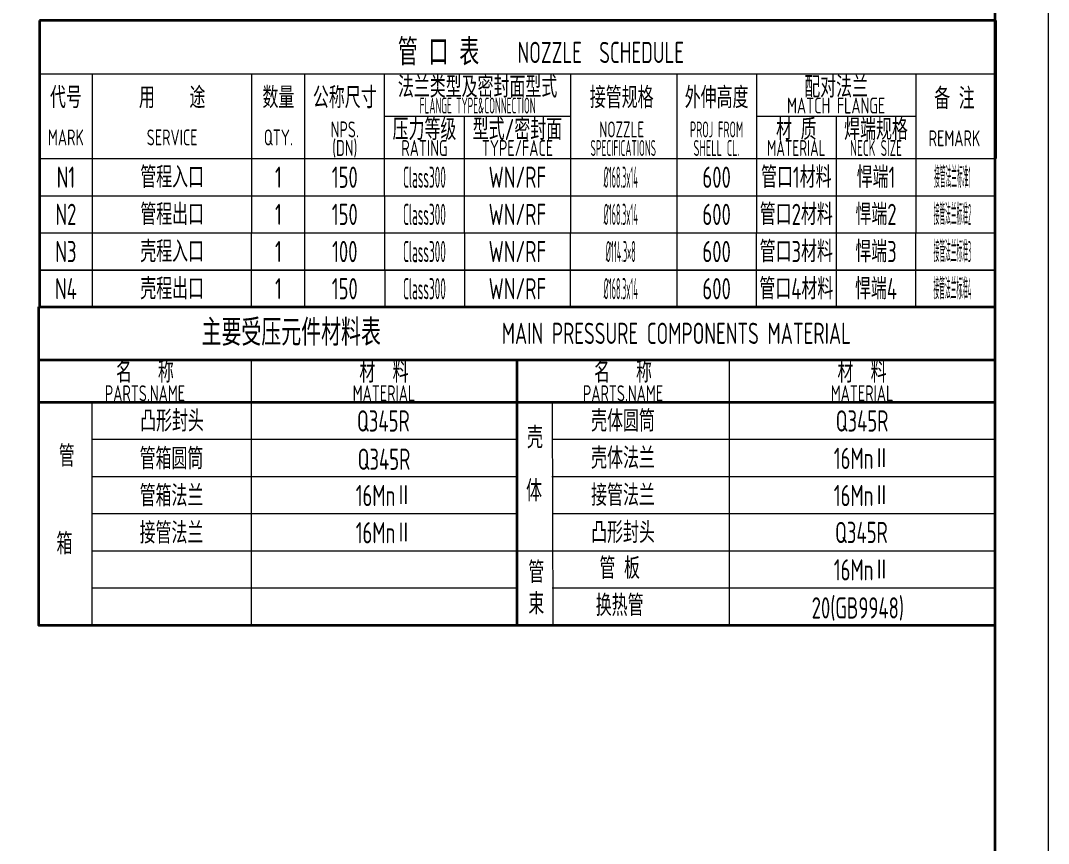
# Model space of a CAD drawing. Header units: millimetres. Extents: x 5765 to 6606, y -201 to 393.
# Drawn here: x 6412.5 to 6606, y -45.6 to 109.4 of the extents above; entities that cross this region are included whole.
import ezdxf
from ezdxf.enums import TextEntityAlignment as Align

# ---------------------------------------------------------------- set-up
doc = ezdxf.new("R2010")
doc.units = ezdxf.units.MM
for name, color, linetype, lineweight in [('1粗实线', 7, 'Continuous', 35), ('2细实线', 3, 'Continuous', 13), ('7文本', 2, 'Continuous', 13), ('9图表', 4, 'Continuous', 13)]:
    doc.layers.add(name, color=color, linetype=linetype, lineweight=lineweight)
doc.styles.add('lanpec', font='bpec_e.shx', dxfattribs={"width": 0.75, "bigfont": 'hztxt.shx'})

# ---------------------------------------------------------------- blocks, each defined once
blk = doc.blocks.new('A1')
at = {"layer": '1粗实线'}
blk.add_lwpolyline([(-816, 10), (-10, 10), (-10, 584), (-816, 584)], close=True, dxfattribs=at)
at = {"layer": '9图表'}
blk.add_lwpolyline([(-841, 0), (0, 0), (0, 594), (-841, 594)], close=True, dxfattribs=at)
blk = doc.blocks.new('管口表表头')
at = {"layer": '1粗实线'}
for p, q in [((-180, 0), (-180, -26)), ((0, 0), (-180, 0)), ((0, 0), (0, -26))]:
    blk.add_line(p, q, dxfattribs=at)
at = {"layer": '9图表'}
for p, q in [((-180, -10), (0, -10)), ((-180, -10), (0, -10)), ((-180, -26), (0, -26))]:
    blk.add_line(p, q, dxfattribs=at)
at = {"layer": '9图表', "color": 4}
for p, q in [((-170, -26), (-170, -10)), ((-140, -26), (-140, -10)), ((-130, -26), (-130, -10)), ((-115, -26), (-115, -10)), ((-80, -10), (-80, -26)), ((-60, -10), (-60, -26)), ((-45, -10), (-45, -26)), ((-15, -10), (-15, -26)), ((-115, -18), (-80, -18)), ((-100, -18), (-100, -26)), ((-45, -18), (-15, -18)), ((-30, -18), (-30, -26))]:
    blk.add_line(p, q, dxfattribs=at)
at = {"layer": '7文本', "color": 4, "style": 'lanpec', "width": 0.75}
for s, height, p in [('管 口 表', 5, (-112.51, -8.44)), ('NOZZLE  SCHEDULE', 4, (-89.97, -8))]:
    blk.add_text(s, height=height, dxfattribs=at).set_placement(p)
at = {"layer": '7文本', "color": 4, "style": 'lanpec'}
for s, height, width, p in [('法兰类型及密封面型式', 4, 0.75, (-97.5, -12.5)), ('配对法兰', 4, 0.75, (-30, -12.5)), ('代号', 4, 0.75, (-175, -14.5)), ('用    途', 4, 0.75, (-155, -14.5)), ('数量', 4, 0.75, (-135, -14.5)), ('公称尺寸', 4, 0.75, (-122.5, -14.5)), ('接管规格', 4, 0.75, (-70.37, -14.5)), ('外伸高度', 4, 0.75, (-52.5, -14.5)), ('备 注', 4, 0.75, (-7.73, -14.67)), ('FLANGE TYPE&CONNECTION', 3, 0.5, (-97.5, -16)), ('MATCH FLANGE', 3, 0.75, (-30, -16)), ('NPS.', 3, 0.75, (-122.5, -20.5)), ('压力等级', 4, 0.75, (-107.5, -20.5)), ('型式/密封面', 4, 0.75, (-90, -20.5)), ('NOZZLE', 3, 0.7, (-70.37, -20.5)), ('PROJ FROM', 3, 0.55, (-52.5, -20.5)), ('材 质', 4, 0.75, (-37.5, -20.5)), ('焊端规格', 4, 0.75, (-22.5, -20.5)), ('MARK', 3, 0.75, (-175, -22)), ('SERVICE', 3, 0.75, (-155, -22)), ('QTY.', 3, 0.75, (-135, -22)), ('REMARK', 3, 0.75, (-7.73, -22.17)), ('(DN)', 3, 0.75, (-122.5, -24)), ('RATING', 3, 0.75, (-107.5, -24)), ('TYPE/FACE', 3, 0.75, (-90, -24)), ('SPECIFICATIONS', 3, 0.5, (-70.07, -24)), ('SHELL CL.', 3, 0.55, (-52.5, -24)), ('MATERIAL', 3, 0.7, (-37.5, -24)), ('NECK SIZE', 3, 0.6, (-22.5, -24))]:
    blk.add_text(s, height=height, dxfattribs=dict(at, width=width)).set_placement(p, align=Align.MIDDLE_CENTER)

msp = doc.modelspace()

# ---------------------------------------------------------------- linework, layer by layer
at = {"layer": '1粗实线'}
for p, q in [((6416.062, 109.422), (6416.06, 55.34)), ((6415.94, 45.514), (6595.94, 45.514)), ((6505.94, 45.514), (6505.94, -4.486)), ((6595.94, 37.514), (6415.94, 37.514))]:
    msp.add_line(p, q, dxfattribs=at)
msp.add_lwpolyline([(6415.94, 55.514), (6595.94, 55.514), (6595.94, -4.486), (6415.94, -4.486)], close=True, dxfattribs=at)
at = {"layer": '9图表'}
for p, q in [((6426.067, 55.54), (6426.062, 83.422)), ((6456.024, 55.52), (6456.062, 83.422)), ((6466.03, 55.54), (6466.062, 83.422)), ((6481.152, 55.54), (6481.062, 83.422)), ((6496.062, 83.422), (6496.097, 55.55)), ((6516.062, 83.422), (6516.018, 55.45)), ((6536.062, 83.422), (6536.055, 55.55)), ((6551.062, 83.422), (6550.994, 55.54)), ((6566.062, 83.313), (6566.048, 55.5)), ((6581.062, 83.313), (6580.988, 55.518)), ((6416.062, 76.422), (6596.062, 76.422)), ((6416.062, 69.422), (6596.062, 69.422)), ((6416.062, 62.422), (6596.062, 62.422)), ((6596.062, 62.422), (6416.062, 62.422)), ((6416.062, 62.422), (6596.062, 62.422)), ((6455.939, 45.514), (6455.939, -4.486)), ((6545.939, 45.514), (6545.939, -4.486)), ((6425.939, 37.514), (6425.939, -4.486)), ((6512.573, 37.42), (6512.713, -4.49)), ((6505.94, 30.514), (6425.939, 30.514)), ((6595.94, 30.514), (6512.553, 30.53)), ((6505.94, 23.514), (6425.939, 23.514)), ((6595.94, 23.514), (6512.553, 23.5)), ((6505.94, 16.514), (6425.939, 16.514)), ((6595.94, 16.514), (6512.623, 16.52)), ((6505.94, 9.514), (6425.933, 9.51)), ((6595.94, 9.514), (6505.94, 9.514)), ((6595.94, 9.514), (6505.94, 9.514)), ((6505.94, 2.514), (6425.939, 2.514)), ((6505.94, 2.514), (6425.939, 2.514)), ((6595.94, 2.514), (6512.613, 2.53))]:
    msp.add_line(p, q, dxfattribs=at)
at = {"layer": '9图表', "color": 4}
msp.add_line((6415.94, -4.486), (6595.94, -4.486), dxfattribs=at)

# ---------------------------------------------------------------- block references
at = {"layer": '2细实线'}
for name, p in [('A1', (6606.028, -200.559)), ('管口表表头', (6596.062, 109.422)), ('管口表表头', (6596.062, 109.422))]:
    msp.add_blockref(name, p, dxfattribs=at)

# ---------------------------------------------------------------- texts
at = {"layer": '7文本', "style": 'lanpec'}
for s, width, p in [('N1', 0.75, (6421.062, 79.922)), ('管程入口', 0.75, (6441.062, 79.922)), ('1', 0.75, (6461.062, 79.922)), ('150', 0.75, (6473.562, 79.922)), ('Class300', 0.45, (6488.562, 79.922)), ('WN/RF', 0.75, (6506.062, 79.922)), ('%%C168.3x14', 0.3, (6525.508, 79.922)), ('600', 0.75, (6543.562, 79.922)), ('管口1材料', 0.75, (6558.562, 79.922)), ('悍端1', 0.75, (6573.562, 79.922)), ('接管法兰标准1', 0.2, (6587.948, 79.922)), ('N2', 0.75, (6421.062, 72.922)), ('管程出口', 0.75, (6441.062, 72.922)), ('1', 0.75, (6461.062, 72.922)), ('150', 0.75, (6473.562, 72.922)), ('Class300', 0.45, (6488.562, 72.922)), ('WN/RF', 0.75, (6506.062, 72.922)), ('%%C168.3x14', 0.3, (6525.508, 72.922)), ('600', 0.75, (6543.562, 72.922)), ('管口2材料', 0.75, (6558.562, 72.922)), ('悍端2', 0.75, (6573.562, 72.922)), ('接管法兰标准2', 0.2, (6587.948, 72.922)), ('N3', 0.75, (6421.062, 65.922)), ('壳程入口', 0.75, (6441.062, 65.922)), ('1', 0.75, (6461.062, 65.922)), ('100', 0.75, (6473.562, 65.922)), ('Class300', 0.45, (6488.562, 65.922)), ('WN/RF', 0.75, (6506.062, 65.922)), ('%%C114.3×8', 0.3, (6525.508, 65.922)), ('600', 0.75, (6543.562, 65.922)), ('管口3材料', 0.75, (6558.562, 65.922)), ('悍端3', 0.75, (6573.562, 65.922)), ('接管法兰标准3', 0.2, (6587.948, 65.922)), ('N4', 0.75, (6421.062, 58.922)), ('壳程出口', 0.75, (6441.062, 58.922)), ('1', 0.75, (6461.062, 58.922)), ('150', 0.75, (6473.562, 58.922)), ('Class300', 0.45, (6488.562, 58.922)), ('WN/RF', 0.75, (6506.062, 58.922)), ('%%C168.3x14', 0.3, (6525.508, 58.922)), ('600', 0.75, (6543.562, 58.922)), ('管口4材料', 0.75, (6558.562, 58.922)), ('悍端4', 0.75, (6573.562, 58.922)), ('接管法兰标准4', 0.2, (6587.948, 58.922)), ('凸形封头', 0.75, (6441.03, 34.014)), ('Q345R', 0.75, (6480.818, 34.014)), ('壳体圆筒', 0.75, (6525.94, 34.014)), ('Q345R', 0.75, (6570.939, 34.014)), ('壳', 0.75, (6509.383, 30.88)), ('管箱圆筒', 0.75, (6440.938, 26.92)), ('壳体法兰', 0.75, (6525.94, 27.014)), ('Q345R', 0.75, (6480.939, 26.804)), ('16MnⅡ', 0.75, (6570.859, 26.966)), ('体', 0.75, (6509.193, 20.856)), ('管箱法兰', 0.75, (6440.938, 19.92)), ('16MnⅡ', 0.75, (6480.859, 19.966)), ('接管法兰', 0.75, (6525.94, 20.014)), ('16MnⅡ', 0.75, (6570.859, 19.966)), ('接管法兰', 0.75, (6440.938, 12.92)), ('16MnⅡ', 0.75, (6480.859, 12.966)), ('凸形封头', 0.75, (6525.94, 13.014)), ('Q345R', 0.75, (6570.817, 13.014)), ('管 板', 0.75, (6525.31, 6.278)), ('16MnⅡ', 0.75, (6570.856, 5.966)), ('换热管', 0.75, (6525.31, -0.722)), ('20(GB9948)', 0.75, (6570.141, -1.196))]:
    msp.add_text(s, height=4, dxfattribs=dict(at, width=width)).set_placement(p, align=Align.MIDDLE_CENTER)
at = {"layer": '7文本', "color": 4, "style": 'lanpec', "width": 0.75}
for s, height, p in [('主要受压元件材料表', 5, (6463.473, 50.669)), ('MAIN PRESSURE COMPONENTS MATERIAL ', 4, (6536.792, 50.514)), ('名   称', 4, (6435.94, 43.228)), ('材  料', 4, (6480.939, 43.228)), ('名   称', 4, (6525.939, 43.228)), ('材  料', 4, (6570.939, 43.228)), ('PARTS.NAME', 3, (6435.94, 39.228)), ('MATERIAL', 3, (6480.939, 39.228)), ('PARTS.NAME', 3, (6525.939, 39.228)), ('MATERIAL', 3, (6570.939, 39.228))]:
    msp.add_text(s, height=height, dxfattribs=at).set_placement(p, align=Align.MIDDLE_CENTER)
at = {"layer": '7文本', "style": 'lanpec', "width": 0.75}
for s, p in [('管', (6419.729, 25.412)), ('箱', (6419.291, 8.894)), ('管', (6508.117, 3.525)), ('束', (6508.117, -2.428))]:
    msp.add_text(s, height=4, dxfattribs=at).set_placement(p)

doc.saveas('drawing.dxf')
